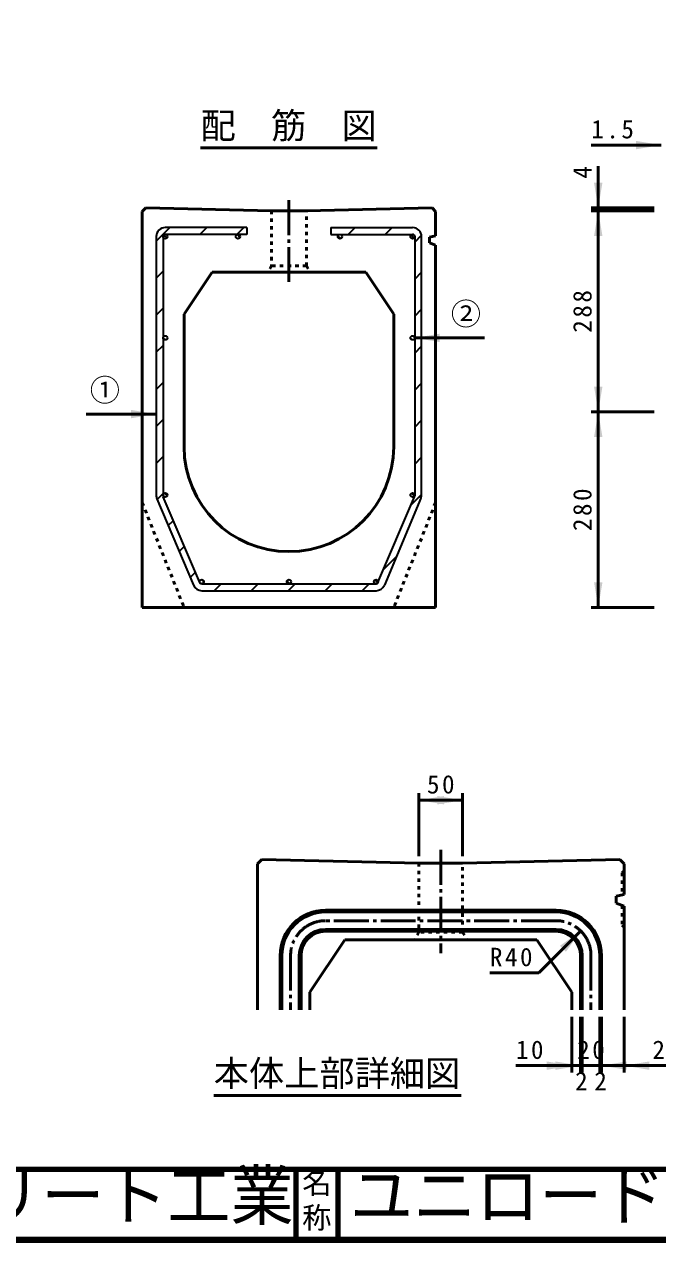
# Model space of a CAD drawing. Units: millimetres, scale not verified. Extents: x 100 to 4105, y 100 to 2870.
# Drawn here: x 1006 to 1913, y 100 to 1844 of the extents above; entities that cross this region are included whole.
import ezdxf
from ezdxf.enums import TextEntityAlignment as Align

# ---------------------------------------------------------------- set-up
doc = ezdxf.new("R2010")
doc.units = ezdxf.units.MM
doc.header["$LTSCALE"] = 5
doc.linetypes.add('USER1', pattern=[2.2, 1, -1.2])
doc.linetypes.add('USER2', pattern=[13.4, 10, -1.2, 1, -1.2])
doc.layers.add('V-nasSTD', color=7, linetype='Continuous', lineweight=50)
doc.styles.add('ＭＳ ゴシック', font='')
doc.styles.get('ＭＳ ゴシック').set_extended_font_data('MS Gothic')

msp = doc.modelspace()

# ---------------------------------------------------------------- hatches: boundary and pattern name
at = {"layer": 'V-nasSTD'}
for points in [[(1881.814, 1677.38), (1917.814, 1671.38), (1881.814, 1665.38)], [(1821.814, 1617.38), (1827.814, 1581.38), (1833.814, 1617.38)], [(1833.814, 1541.38), (1827.814, 1577.38), (1821.814, 1541.38)], [(1601.057, 1389.38), (1565.057, 1395.38), (1601.057, 1401.38)], [(1821.814, 1325.38), (1827.814, 1289.38), (1833.814, 1325.38)], [(1159.057, 1280.233), (1195.057, 1286.233), (1159.057, 1292.233)], [(1833.814, 1253.38), (1827.814, 1289.38), (1821.814, 1253.38)], [(1821.814, 1045.38), (1827.814, 1009.38), (1833.814, 1045.38)], [(1607.193, 739.405), (1571.193, 733.405), (1607.193, 727.405)], [(1597.693, 727.405), (1633.693, 733.405), (1597.693, 739.405)], [(1781.586, 516.562), (1802.799, 546.261), (1773.1, 525.048)], [(1753.943, 347.405), (1789.943, 353.405), (1753.943, 359.405)], [(1766.443, 347.405), (1802.443, 353.405), (1766.443, 359.405)], [(1868.443, 359.405), (1832.443, 353.405), (1868.443, 347.405)], [(1900.943, 359.405), (1864.943, 353.405), (1900.943, 347.405)]]:
    msp.add_hatch(color=256, dxfattribs=at).paths.add_polyline_path(points)

# ---------------------------------------------------------------- linework, layer by layer
for p, q in [((1258.654, 1667.38), (1511.461, 1667.38)), ((1817.814, 1671.38), (1917.814, 1671.38)), ((1827.814, 1641.38), (1827.814, 1581.38)), ((1180.057, 1581.38), (1175.057, 1576.38)), ((1175.057, 1009.38), (1175.057, 1576.38)), ((1360.057, 1577.38), (1180.057, 1581.38)), ((1360.057, 1577.38), (1410.057, 1577.38)), ((1410.057, 1577.38), (1590.057, 1581.38)), ((1590.057, 1581.38), (1595.057, 1576.38)), ((1595.057, 1541.395), (1595.057, 1576.38)), ((1907.814, 1581.38), (1817.814, 1581.38)), ((1907.814, 1577.38), (1817.814, 1577.38)), ((1827.814, 1577.38), (1827.814, 1581.38)), ((1827.814, 1289.38), (1827.814, 1577.38)), ((1586.057, 1539.38), (1595.057, 1541.395)), ((1586.057, 1531.38), (1586.057, 1539.38)), ((1586.057, 1531.38), (1595.057, 1528.022)), ((1595.057, 1009.38), (1595.057, 1528.022)), ((1275.057, 1489.38), (1235.057, 1429.38)), ((1275.057, 1489.38), (1495.057, 1489.38)), ((1495.057, 1489.38), (1535.057, 1429.38)), ((1235.057, 1429.38), (1235.057, 1239.38)), ((1535.057, 1429.38), (1535.057, 1239.38)), ((1665.057, 1395.38), (1565.057, 1395.38)), ((1095.057, 1286.233), (1195.057, 1286.233)), ((1907.814, 1289.38), (1817.814, 1289.38)), ((1827.814, 1009.38), (1827.814, 1289.38)), ((1175.057, 1009.38), (1595.057, 1009.38)), ((1907.814, 1009.38), (1817.814, 1009.38)), ((1571.193, 653.405), (1571.193, 743.405)), ((1571.193, 733.405), (1633.693, 733.405)), ((1633.693, 653.405), (1633.693, 743.405)), ((1346.193, 648.405), (1339.943, 642.155)), ((1571.193, 643.405), (1346.193, 648.405)), ((1633.693, 643.405), (1858.693, 648.405)), ((1858.693, 648.405), (1864.943, 642.155)), ((1339.943, 642.155), (1339.943, 433.405)), ((1571.193, 643.405), (1633.693, 643.405)), ((1864.943, 598.424), (1864.943, 642.155)), ((1853.693, 595.905), (1864.943, 598.424)), ((1853.693, 585.905), (1853.693, 595.905)), ((1767.443, 575.905), (1437.443, 575.905)), ((1853.693, 585.905), (1864.943, 581.708)), ((1864.943, 581.708), (1864.943, 433.405)), ((1767.443, 573.405), (1437.443, 573.405)), ((1767.443, 548.405), (1437.443, 548.405)), ((1767.443, 545.905), (1437.443, 545.905)), ((1742.695, 486.157), (1802.799, 546.261)), ((1464.943, 533.405), (1414.943, 458.405)), ((1464.943, 533.405), (1739.943, 533.405)), ((1739.943, 533.405), (1789.943, 458.405)), ((1372.443, 510.905), (1372.443, 433.405)), ((1374.943, 510.905), (1374.943, 433.405)), ((1399.943, 510.905), (1399.943, 433.405)), ((1402.443, 510.905), (1402.443, 433.405)), ((1802.443, 433.405), (1802.443, 510.905)), ((1804.943, 510.905), (1804.943, 433.405)), ((1829.943, 510.905), (1829.943, 433.405)), ((1832.443, 433.405), (1832.443, 510.905)), ((1742.695, 486.157), (1672.695, 486.157)), ((1414.943, 458.405), (1414.943, 433.405)), ((1789.943, 458.405), (1789.943, 433.405)), ((1789.943, 423.405), (1789.943, 343.405)), ((1802.443, 423.405), (1802.443, 343.405)), ((1804.943, 423.405), (1804.943, 343.405)), ((1829.943, 423.405), (1829.943, 343.405)), ((1832.443, 423.405), (1832.443, 343.405)), ((1864.943, 423.405), (1864.943, 343.405)), ((1709.943, 353.405), (1789.943, 353.405)), ((1789.943, 353.405), (1802.443, 353.405)), ((1802.443, 353.405), (1804.943, 353.405)), ((1804.943, 353.405), (1829.943, 353.405)), ((1829.943, 353.405), (1832.443, 353.405)), ((1832.443, 353.405), (1864.943, 353.405)), ((1944.943, 353.405), (1864.943, 353.405)), ((1277.475, 310.571), (1631.485, 310.571))]:
    msp.add_line(p, q, dxfattribs=at)
at = {"layer": 'V-nasSTD', "linetype": 'USER2'}
for p, q in [((1385.057, 1592.38), (1385.057, 1474.38)), ((1602.443, 662.155), (1602.443, 514.655)), ((1767.443, 560.905), (1437.443, 560.905)), ((1387.443, 510.905), (1387.443, 433.405)), ((1817.443, 510.905), (1817.443, 433.405))]:
    msp.add_line(p, q, dxfattribs=at)
at = {"layer": 'V-nasSTD', "linetype": 'USER1'}
for p, q in [((1360.057, 1577.38), (1360.057, 1498.38)), ((1410.057, 1498.38), (1410.057, 1577.38)), ((1360.057, 1498.38), (1354.861, 1489.38)), ((1410.057, 1498.38), (1360.057, 1498.38)), ((1410.057, 1498.38), (1415.254, 1489.38)), ((1175.057, 1159.38), (1235.057, 1009.38)), ((1595.057, 1159.38), (1535.057, 1009.38)), ((1571.193, 643.405), (1571.193, 544.655)), ((1633.693, 544.655), (1633.693, 643.405)), ((1862.068, 629.655), (1864.943, 632.53)), ((1862.068, 629.655), (1862.068, 597.78)), ((1862.068, 582.78), (1862.068, 554.655)), ((1571.193, 544.655), (1564.698, 533.405)), ((1633.693, 544.655), (1571.193, 544.655)), ((1633.693, 544.655), (1640.189, 533.405)), ((1862.068, 554.655), (1864.943, 551.78))]:
    msp.add_line(p, q, dxfattribs=at)
at = {"layer": 'V-nasSTD', "lineweight": 35}
for p, q in [((1195.057, 1533.794), (1214.644, 1553.38)), ((1325.057, 1553.38), (1208.057, 1553.38)), ((1257.677, 1543.38), (1267.677, 1553.38)), ((1310.71, 1543.38), (1320.71, 1553.38)), ((1325.057, 1553.38), (1325.057, 1543.38)), ((1445.057, 1553.38), (1445.057, 1543.38)), ((1445.057, 1553.38), (1562.057, 1553.38)), ((1469.809, 1543.38), (1479.809, 1553.38)), ((1522.842, 1543.38), (1532.842, 1553.38)), ((1195.057, 1540.38), (1195.057, 1170.081)), ((1205.057, 1540.38), (1205.057, 1168.93)), ((1206.08, 1542.637), (1210.314, 1538.403)), ((1325.057, 1543.38), (1208.057, 1543.38)), ((1312.057, 1543.38), (1311.462, 1543.38)), ((1311.462, 1543.321), (1314.998, 1539.785)), ((1445.057, 1543.38), (1562.057, 1543.38)), ((1455.137, 1541.067), (1458.744, 1537.46)), ((1559.854, 1542.416), (1564.093, 1538.177)), ((1565.057, 1532.563), (1574.899, 1542.404)), ((1565.057, 1540.38), (1565.057, 1168.93)), ((1575.057, 1170.999), (1575.057, 1540.38)), ((1195.057, 1480.761), (1205.057, 1490.761)), ((1565.057, 1479.53), (1575.057, 1489.53)), ((1195.057, 1427.728), (1205.057, 1437.728)), ((1565.057, 1426.497), (1575.057, 1436.497)), ((1209.103, 1398.192), (1210.869, 1396.426)), ((1562.501, 1398.347), (1565.024, 1395.824)), ((1195.057, 1374.695), (1205.057, 1384.695)), ((1205.066, 1395.159), (1207.836, 1392.389)), ((1559.155, 1394.623), (1561.3, 1392.478)), ((1565.057, 1373.464), (1575.057, 1383.464)), ((1195.057, 1321.662), (1205.057, 1331.662)), ((1565.057, 1320.431), (1575.057, 1330.431)), ((1195.057, 1268.629), (1205.057, 1278.629)), ((1565.057, 1267.398), (1575.057, 1277.398)), ((1195.057, 1215.596), (1205.057, 1225.596)), ((1565.057, 1214.365), (1575.057, 1224.365)), ((1196.509, 1164.014), (1205.057, 1172.563)), ((1206.877, 1173.139), (1210.816, 1169.2)), ((1559.86, 1156.134), (1575.057, 1171.332)), ((1560.579, 1172.991), (1564.668, 1168.902)), ((1196.084, 1165.018), (1248.387, 1041.318)), ((1257.582, 1045.203), (1205.298, 1167.752)), ((1512.532, 1045.203), (1564.817, 1167.752)), ((1574.043, 1165.966), (1521.708, 1041.347)), ((1212.268, 1126.741), (1219.647, 1134.12)), ((1228.028, 1089.468), (1235.507, 1096.946)), ((1520.398, 1063.639), (1538.796, 1082.038)), ((1243.788, 1052.194), (1251.367, 1059.773)), ((1259.951, 1049.355), (1263.316, 1045.989)), ((1382.205, 1047.309), (1385.986, 1043.528)), ((1507.995, 1048.798), (1512.189, 1044.603)), ((1260.342, 1043.38), (1509.772, 1043.38)), ((1260.361, 1033.38), (1509.722, 1033.38)), ((1278.007, 1033.38), (1288.007, 1043.38)), ((1331.04, 1033.38), (1341.04, 1043.38)), ((1384.073, 1033.38), (1394.073, 1043.38)), ((1385.057, 1043.38), (1385.986, 1043.38)), ((1437.106, 1033.38), (1447.106, 1043.38)), ((1490.139, 1033.38), (1500.139, 1043.38))]:
    msp.add_line(p, q, dxfattribs=at)
at = {"layer": 'V-nasSTD', "lineweight": 100}
for p, q in [((105, 205), (4100, 205)), ((1395, 205), (1395, 105)), ((1455, 205), (1455, 105)), ((105, 105), (4100, 105))]:
    msp.add_line(p, q, dxfattribs=at)
at = {"layer": 'V-nasSTD', "lineweight": 13}
msp.add_lwpolyline([(100, 100), (100, 2870), (4105, 2870), (4105, 100)], close=True, dxfattribs=at)
at = {"layer": 'V-nasSTD', "lineweight": 35}
for centre in [(1208.057, 1540.38), (1312.057, 1540.38), (1458.057, 1540.38), (1562.057, 1540.38), (1208.057, 1395.38), (1208.057, 1395.38), (1562.057, 1395.38), (1208.057, 1170.38), (1562.057, 1170.38), (1260.342, 1046.38), (1385.057, 1046.38), (1509.772, 1046.38)]:
    msp.add_circle(centre, 3, dxfattribs=at)
for centre, radius, start, end in [((1208.057, 1540.38), 13, 90, 180), ((1562.057, 1540.38), 13, 0, 90), ((1208.057, 1540.38), 3, 90, 180), ((1208.057, 1540.38), 3, 131.23207, 180), ((1208.057, 1540.38), 3, 90, 131.23207), ((1562.057, 1540.38), 3, 0, 90), ((1562.057, 1540.38), 3, 0, 90), ((1208.057, 1170.081), 13, 180, 202.91963), ((1208.057, 1168.93), 3, 180, 203.10504), ((1208.057, 1168.93), 3, 180, 203.10504), ((1562.057, 1168.93), 3, 336.89496, 0), ((1562.057, 1170.999), 13, 337.21925, 0), ((1260.361, 1046.38), 13, 202.91963, 270), ((1260.342, 1046.38), 3, 203.10504, 270), ((1260.342, 1046.38), 3, 203.10504, 270), ((1260.342, 1046.38), 3, 203.10504, 270), ((1509.722, 1046.38), 13, 270, 337.21925), ((1509.772, 1046.38), 3, 270, 336.90127), ((1509.772, 1046.38), 3, 270, 336.90127), ((1509.772, 1046.38), 3, 270, 323.67738), ((1509.772, 1046.38), 3, 323.67738, 336.90127)]:
    msp.add_arc(centre, radius, start, end, dxfattribs=at)
at = {"layer": 'V-nasSTD'}
for centre, radius, start, end in [((1385.057, 1239.38), 150, 180, 270), ((1385.057, 1239.38), 150, 270, 0), ((1437.443, 510.905), 65, 90, 180), ((1767.443, 510.905), 65, 0, 90), ((1437.443, 510.905), 62.5, 90, 180), ((1767.443, 510.905), 62.5, 0, 90), ((1437.443, 510.905), 37.5, 90, 180), ((1437.443, 510.905), 35, 90, 180), ((1767.443, 510.905), 37.5, 0, 90), ((1767.443, 510.905), 35, 0, 90)]:
    msp.add_arc(centre, radius, start, end, dxfattribs=at)
at = {"layer": 'V-nasSTD', "linetype": 'USER2'}
for centre, start, end in [((1437.443, 510.905), 90, 180), ((1767.443, 510.905), 0, 90)]:
    msp.add_arc(centre, 50, start, end, dxfattribs=at)

# ---------------------------------------------------------------- texts
at = {"layer": 'V-nasSTD', "style": 'ＭＳ ゴシック'}
for s, height, p in [('配\u3000筋\u3000図', 36.95, (1258.654, 1717.78)), ('②', 31.67, (1616.857, 1445.58)), ('①', 31.67, (1100.057, 1336.433)), ('本体上部詳細図', 36.95, (1277.475, 360.971)), ('2', 26.39, (1794.693, 344.405)), ('2', 26.39, (1822.193, 344.405)), ('名', 30.79, (1403.982, 200.999)), ('称', 30.79, (1403.976, 151.01))]:
    msp.add_text(s, height=height, dxfattribs=at).set_placement(p, align=Align.TOP_LEFT)
msp.add_text('4', height=26.39, rotation=90, dxfattribs=at).set_placement((1791.814, 1623.38), align=Align.TOP_LEFT)
at = {"layer": 'V-nasSTD', "style": 'ＭＳ ゴシック', "width": 0.95}
for s, p in [('株式会社船生コンクリート工業', (128.25, 202.5)), ('ユニロードⅡ ＶＳＧグレーチング埋込タイプ', (1472.5, 202.5))]:
    msp.add_text(s, height=69.65, dxfattribs=at).set_placement(p, align=Align.TOP_LEFT)
at = {"layer": 'V-nasSTD', "char_height": 26.39, "attachment_point": 1, "style": 'ＭＳ ゴシック'}
for s, insert in [('\\T1.2;1.5', (1817.814, 1707.38)), ('\\T1.2;50', (1582.643, 769.405)), ('\\T1.2;R40', (1672.695, 522.157)), ('\\T1.2;10', (1709.943, 389.405)), ('\\T1.2;20', (1797.643, 389.405)), ('\\T1.2;26', (1905.343, 389.405))]:
    msp.add_mtext(s, dxfattribs=dict(at, insert=insert))
at = {"layer": 'V-nasSTD', "char_height": 26.39, "attachment_point": 1, "rotation": 90, "style": 'ＭＳ ゴシック'}
for s, insert in [('\\T1.2;288', (1791.814, 1402.78)), ('\\T1.2;280', (1791.814, 1118.78))]:
    msp.add_mtext(s, dxfattribs=dict(at, insert=insert))

doc.saveas('drawing.dxf')
